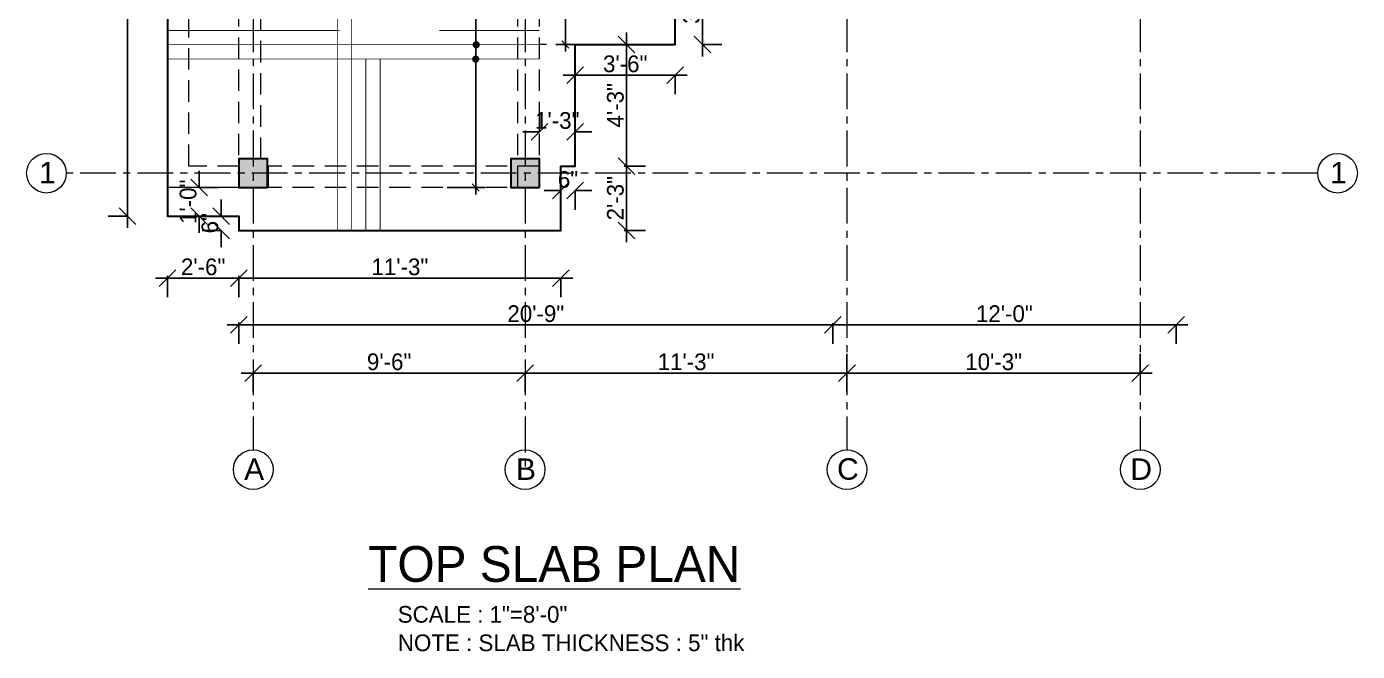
# Model space of a CAD drawing. Header units: inches. Extents: x 28835 to 36795, y -18828 to -9750.
# Drawn here: x 32116 to 32675, y -14895 to -14632 of the extents above; entities that cross this region are included whole.
import ezdxf

# ---------------------------------------------------------------- set-up
doc = ezdxf.new("R2010")
doc.units = ezdxf.units.IN
doc.header["$LTSCALE"] = 12
doc.header["$MEASUREMENT"] = 0
for name, pattern in [('CENTER', [2, 1.25, -0.25, 0.25, -0.25]), ('DASHED', [0.75, 0.5, -0.25]), ('DASHED2', [0.375, 0.25, -0.125])]:
    doc.linetypes.add(name, pattern=pattern)
for name, color, linetype, lineweight in [('Bars', 10, 'Continuous', 35), ('Centre Line', 253, 'CENTER', 9), ('colum', 250, 'Continuous', 30), ('dim', 85, 'Continuous', 9), ('dimention', 5, 'Continuous', 9), ('Ha2', 31, 'Continuous', 0), ('S tie beam', 140, 'DASHED', 18), ('Text', 7, 'Continuous', 5), ('Wall', 1, 'Continuous', 30), ('WIN', 140, 'Continuous', 15), ('window', 6, 'Continuous', 9)]:
    doc.layers.add(name, color=color, linetype=linetype, lineweight=lineweight)
doc.styles.add('KBS', font='GOTHIC.TTF')
doc.styles.add('Times', font='GOTHIC.TTF')
doc.dimstyles.new('D50', dxfattribs={"dimtxt": 5, "dimasz": 3, "dimexe": 4, "dimexo": 12, "dimgap": 1, "dimtad": 1, "dimdec": 0, "dimzin": 3, "dimdsep": 46, "dimlunit": 4, "dimtxsty": 'Times', "dimblk": 'OBLIQUE', "dimcen": 0, "dimdle": 3, "dimaunit": 1, "dimadec": 3, "dimazin": 0, "dimtfac": 1, "dimtdec": 0, "dimtix": 1, "dimtofl": 0, "dimtmove": 1, "dimatfit": 0, "dimldrblk": 'OBLIQUE', "dimfxl": 12, "dimfxlon": 1, "dimtolj": 1, "dimtzin": 0, "dimarcsym": 0})
doc.dimstyles.new('D75', dxfattribs={"dimtxt": 7, "dimasz": 7, "dimexe": 8, "dimexo": 24, "dimgap": 1, "dimtad": 1, "dimdec": 1, "dimzin": 3, "dimdsep": 46, "dimlunit": 4, "dimtxsty": 'Times', "dimblk": 'OBLIQUE', "dimcen": 0, "dimdle": 5, "dimaunit": 1, "dimadec": 3, "dimazin": 0, "dimtfac": 1, "dimtdec": 1, "dimtix": 1, "dimtofl": 0, "dimtmove": 1, "dimatfit": 0, "dimldrblk": 'OBLIQUE', "dimfxl": 1, "dimfxlon": 1, "dimtolj": 1, "dimtzin": 0, "dimarcsym": 0})

# ---------------------------------------------------------------- blocks, each defined once
blk = doc.blocks.new('_Oblique')
at = {"color": 0, "linetype": 'ByBlock', "lineweight": -2}
blk.add_line((-0.5, -0.5), (0.5, 0.5), dxfattribs=at)
blk = doc.blocks.new('*D1015')
at = {"layer": 'Defpoints', "color": 0, "ltscale": 12, "transparency": 16777216}
for p in [(32211.44, -14714.02), (32325.46, -14714.02), (32325.46, -14777.72)]:
    blk.add_point(p, dxfattribs=at)
at = {"layer": 'dimention', "color": 0, "lineweight": -2, "ltscale": 12, "transparency": 16777216}
for p, q in [((32206.44, -14777.72), (32330.46, -14777.72)), ((32211.44, -14777.59), (32211.44, -14785.72)), ((32325.46, -14777.59), (32325.46, -14785.72))]:
    blk.add_line(p, q, dxfattribs=at)
at = {"layer": 'dimention', "color": 0, "lineweight": -2, "ltscale": 12, "transparency": 16777216, "xscale": 7, "yscale": 7, "zscale": 7, "rotation": 180}
blk.add_blockref('_Oblique', (32211.44, -14777.72), dxfattribs=at)
at = {"layer": 'dimention', "color": 0, "lineweight": -2, "ltscale": 12, "transparency": 16777216, "xscale": 7, "yscale": 7, "zscale": 7}
blk.add_blockref('_Oblique', (32325.46, -14777.72), dxfattribs=at)
at = {"layer": 'dimention', "color": 0, "ltscale": 12, "transparency": 16777216, "insert": (32268.45, -14773.04), "char_height": 7, "attachment_point": 5, "style": 'Times'}
blk.add_mtext('\\A1;9\'-6"', dxfattribs=at)
blk = doc.blocks.new('*D1016')
at = {"layer": 'Defpoints', "color": 0, "ltscale": 12, "transparency": 16777216}
for p in [(32460.46, -14726.02), (32325.46, -14777.72), (32460.46, -14777.72)]:
    blk.add_point(p, dxfattribs=at)
at = {"layer": 'dimention', "color": 0, "lineweight": -2, "ltscale": 12, "transparency": 16777216}
for p, q in [((32320.46, -14777.72), (32465.46, -14777.72)), ((32325.46, -14777.72), (32325.46, -14785.72)), ((32460.46, -14777.59), (32460.46, -14785.72))]:
    blk.add_line(p, q, dxfattribs=at)
at = {"layer": 'dimention', "color": 0, "lineweight": -2, "ltscale": 12, "transparency": 16777216, "xscale": 7, "yscale": 7, "zscale": 7, "rotation": 180}
blk.add_blockref('_Oblique', (32325.46, -14777.72), dxfattribs=at)
at = {"layer": 'dimention', "color": 0, "lineweight": -2, "ltscale": 12, "transparency": 16777216, "xscale": 7, "yscale": 7, "zscale": 7}
blk.add_blockref('_Oblique', (32460.46, -14777.72), dxfattribs=at)
at = {"layer": 'dimention', "color": 0, "ltscale": 12, "transparency": 16777216, "insert": (32392.96, -14773.04), "char_height": 7, "attachment_point": 5, "style": 'Times'}
blk.add_mtext('\\A1;11\'-3"', dxfattribs=at)
blk = doc.blocks.new('*D1017')
at = {"layer": 'Defpoints', "color": 0, "ltscale": 12, "transparency": 16777216}
for p in [(32460.46, -14777.72), (32583.46, -14777.72), (32583.46, -14777.72)]:
    blk.add_point(p, dxfattribs=at)
at = {"layer": 'dimention', "color": 0, "lineweight": -2, "ltscale": 12, "transparency": 16777216}
for p, q in [((32460.46, -14777.72), (32460.46, -14769.72)), ((32583.46, -14777.72), (32583.46, -14769.72)), ((32455.46, -14777.72), (32588.46, -14777.72))]:
    blk.add_line(p, q, dxfattribs=at)
at = {"layer": 'dimention', "color": 0, "lineweight": -2, "ltscale": 12, "transparency": 16777216, "xscale": 7, "yscale": 7, "zscale": 7, "rotation": 180}
blk.add_blockref('_Oblique', (32460.46, -14777.72), dxfattribs=at)
at = {"layer": 'dimention', "color": 0, "lineweight": -2, "ltscale": 12, "transparency": 16777216, "xscale": 7, "yscale": 7, "zscale": 7}
blk.add_blockref('_Oblique', (32583.46, -14777.72), dxfattribs=at)
at = {"layer": 'dimention', "color": 0, "ltscale": 12, "transparency": 16777216, "insert": (32521.96, -14773.04), "char_height": 7, "attachment_point": 5, "style": 'Times'}
blk.add_mtext('\\A1;10\'-3"', dxfattribs=at)
blk = doc.blocks.new('*D1027')
at = {"layer": 'Defpoints', "color": 0, "ltscale": 12, "transparency": 16777216}
for p in [(32454.46, -14735.85), (32598.46, -14735.85), (32598.46, -14757.52)]:
    blk.add_point(p, dxfattribs=at)
at = {"layer": 'dimention', "color": 0, "lineweight": -2, "ltscale": 12, "transparency": 16777216}
for p, q in [((32449.46, -14757.52), (32603.46, -14757.52)), ((32454.46, -14757.52), (32454.46, -14765.52)), ((32598.46, -14757.52), (32598.46, -14765.52))]:
    blk.add_line(p, q, dxfattribs=at)
at = {"layer": 'dimention', "color": 0, "lineweight": -2, "ltscale": 12, "transparency": 16777216, "xscale": 7, "yscale": 7, "zscale": 7, "rotation": 180}
blk.add_blockref('_Oblique', (32454.46, -14757.52), dxfattribs=at)
at = {"layer": 'dimention', "color": 0, "lineweight": -2, "ltscale": 12, "transparency": 16777216, "xscale": 7, "yscale": 7, "zscale": 7}
blk.add_blockref('_Oblique', (32598.46, -14757.52), dxfattribs=at)
at = {"layer": 'dimention', "color": 0, "ltscale": 12, "transparency": 16777216, "insert": (32526.46, -14752.85), "char_height": 7, "attachment_point": 5, "style": 'Times'}
blk.add_mtext('\\A1;12\'-0"', dxfattribs=at)
blk = doc.blocks.new('*D1028')
at = {"layer": 'Defpoints', "color": 0, "ltscale": 12, "transparency": 16777216}
for p in [(32158.67, -14473.35), (32205.46, -14473.35), (32175.44, -14711.85)]:
    blk.add_point(p, dxfattribs=at)
at = {"layer": 'dimention', "color": 0, "lineweight": -2, "ltscale": 12, "transparency": 16777216}
for p, q in [((32158.67, -14716.85), (32158.67, -14468.35)), ((32159.67, -14473.35), (32150.67, -14473.35)), ((32158.67, -14711.85), (32150.67, -14711.85))]:
    blk.add_line(p, q, dxfattribs=at)
at = {"layer": 'dimention', "color": 0, "lineweight": -2, "ltscale": 12, "transparency": 16777216, "xscale": 7, "yscale": 7, "zscale": 7}
for p, rotation in [((32158.67, -14473.35), 90), ((32158.67, -14711.85), 270)]:
    blk.add_blockref('_Oblique', p, dxfattribs=dict(at, rotation=rotation))
at = {"layer": 'dimention', "color": 0, "ltscale": 12, "transparency": 16777216, "insert": (32149.33, -14592.6), "char_height": 7, "attachment_point": 5, "rotation": 90, "style": 'Times'}
blk.add_mtext('\\A1;19\'-10{\\H1.000000x;\\S1/2;}"', dxfattribs=at)
blk = doc.blocks.new('*D1032')
at = {"layer": 'Defpoints', "color": 0, "ltscale": 12, "transparency": 16777216}
for p in [(32205.46, -14711.85), (32454.46, -14732.85), (32454.46, -14757.52)]:
    blk.add_point(p, dxfattribs=at)
at = {"layer": 'dimention', "color": 0, "lineweight": -2, "ltscale": 12, "transparency": 16777216}
for p, q in [((32200.46, -14757.52), (32459.46, -14757.52)), ((32205.46, -14756.52), (32205.46, -14765.52)), ((32454.46, -14756.85), (32454.46, -14765.52))]:
    blk.add_line(p, q, dxfattribs=at)
at = {"layer": 'dimention', "color": 0, "lineweight": -2, "ltscale": 12, "transparency": 16777216, "xscale": 7, "yscale": 7, "zscale": 7, "rotation": 180}
blk.add_blockref('_Oblique', (32205.46, -14757.52), dxfattribs=at)
at = {"layer": 'dimention', "color": 0, "lineweight": -2, "ltscale": 12, "transparency": 16777216, "xscale": 7, "yscale": 7, "zscale": 7}
blk.add_blockref('_Oblique', (32454.46, -14757.52), dxfattribs=at)
at = {"layer": 'dimention', "color": 0, "ltscale": 12, "transparency": 16777216, "insert": (32329.96, -14752.85), "char_height": 7, "attachment_point": 5, "style": 'Times'}
blk.add_mtext('\\A1;20\'-9"', dxfattribs=at)
blk = doc.blocks.new('*D1035')
at = {"layer": 'Defpoints', "color": 0, "transparency": 16777216}
for p in [(32302.6, -14372.85), (32279.96, -14699.85), (32304.75, -14699.85)]:
    blk.add_point(p, dxfattribs=at)
at = {"layer": 'dim', "color": 0, "lineweight": -2, "transparency": 16777216}
for p, q in [((32304.74, -14369.85), (32304.75, -14702.85)), ((32304.74, -14372.85), (32308.74, -14372.85)), ((32292.75, -14699.85), (32308.75, -14699.85))]:
    blk.add_line(p, q, dxfattribs=at)
at = {"layer": 'dim', "color": 0, "lineweight": -2, "transparency": 16777216, "xscale": 3, "yscale": 3, "zscale": 3}
for p, rotation in [((32304.74, -14372.85), 90.00227789476928), ((32304.75, -14699.85), 270.0022778947692)]:
    blk.add_blockref('_Oblique', p, dxfattribs=dict(at, rotation=rotation))
at = {"layer": 'dim', "color": 0, "transparency": 16777216, "insert": (32308.71, -14565.19), "char_height": 5, "attachment_point": 5, "rotation": 270.0023, "style": 'Times'}
blk.add_mtext('\\A1;8%%C@6"C/C}', dxfattribs=at)
blk = doc.blocks.new('*D1040')
at = {"layer": 'Defpoints', "color": 0, "ltscale": 12, "transparency": 16777216}
for p in [(32175.44, -14699.85), (32175.44, -14711.85), (32188.83, -14711.85)]:
    blk.add_point(p, dxfattribs=at)
at = {"layer": 'dimention', "color": 0, "lineweight": -2, "ltscale": 12, "transparency": 16777216}
for p, q in [((32188.83, -14699.85), (32188.83, -14692.85)), ((32188.83, -14699.85), (32196.83, -14699.85)), ((32188.83, -14711.85), (32196.83, -14711.85)), ((32188.83, -14711.85), (32188.83, -14718.85))]:
    blk.add_line(p, q, dxfattribs=at)
at = {"layer": 'dimention', "color": 0, "lineweight": -2, "ltscale": 12, "transparency": 16777216, "xscale": 7, "yscale": 7, "zscale": 7}
for p, rotation in [((32188.83, -14699.85), 270), ((32188.83, -14711.85), 90)]:
    blk.add_blockref('_Oblique', p, dxfattribs=dict(at, rotation=rotation))
at = {"layer": 'dimention', "color": 0, "ltscale": 12, "transparency": 16777216, "insert": (32184.15, -14705.85), "char_height": 7, "attachment_point": 5, "rotation": 90, "style": 'Times'}
blk.add_mtext('\\A1;1\'-0"', dxfattribs=at)
blk = doc.blocks.new('*D898')
at = {"layer": 'Defpoints', "color": 0, "ltscale": 12, "transparency": 16777216}
for p in [(32331.46, -14543.85), (32342.34, -14543.85), (32367.46, -14639.85)]:
    blk.add_point(p, dxfattribs=at)
at = {"layer": 'dimention', "color": 0, "lineweight": -2, "ltscale": 12, "transparency": 16777216}
for p, q in [((32342.34, -14642.85), (32342.34, -14540.85)), ((32342.34, -14543.85), (32346.34, -14543.85)), ((32354.34, -14639.85), (32338.34, -14639.85))]:
    blk.add_line(p, q, dxfattribs=at)
at = {"layer": 'dimention', "color": 0, "lineweight": -2, "ltscale": 12, "transparency": 16777216, "xscale": 3, "yscale": 3, "zscale": 3}
for p, rotation in [((32342.34, -14543.85), 90), ((32342.34, -14639.85), 270)]:
    blk.add_blockref('_Oblique', p, dxfattribs=dict(at, rotation=rotation))
at = {"layer": 'dimention', "color": 0, "ltscale": 12, "transparency": 16777216, "insert": (32338.71, -14591.85), "char_height": 5, "attachment_point": 5, "rotation": 90, "style": 'Times'}
blk.add_mtext('\\A1;8\'-0"', dxfattribs=at)
blk = doc.blocks.new('*D919')
at = {"layer": 'Defpoints', "color": 0, "ltscale": 12, "transparency": 16777216}
for p in [(32340.46, -14690.85), (32368.01, -14690.85), (32340.46, -14717.85)]:
    blk.add_point(p, dxfattribs=at)
at = {"layer": 'dimention', "color": 0, "lineweight": -2, "ltscale": 12, "transparency": 16777216}
for p, q in [((32368.01, -14722.85), (32368.01, -14685.85)), ((32367.01, -14690.85), (32376.01, -14690.85)), ((32367.01, -14717.85), (32376.01, -14717.85))]:
    blk.add_line(p, q, dxfattribs=at)
at = {"layer": 'dimention', "color": 0, "lineweight": -2, "ltscale": 12, "transparency": 16777216, "xscale": 7, "yscale": 7, "zscale": 7}
for p, rotation in [((32368.01, -14690.85), 90), ((32368.01, -14717.85), 270)]:
    blk.add_blockref('_Oblique', p, dxfattribs=dict(at, rotation=rotation))
at = {"layer": 'dimention', "color": 0, "ltscale": 12, "transparency": 16777216, "insert": (32363.34, -14704.35), "char_height": 7, "attachment_point": 5, "rotation": 90, "style": 'Times'}
blk.add_mtext('\\A1;2\'-3"', dxfattribs=at)
blk = doc.blocks.new('*D920')
at = {"layer": 'Defpoints', "color": 0, "ltscale": 12, "transparency": 16777216}
for p in [(32340.46, -14690.85), (32346.46, -14690.85), (32346.46, -14701.18)]:
    blk.add_point(p, dxfattribs=at)
at = {"layer": 'dimention', "color": 0, "lineweight": -2, "ltscale": 12, "transparency": 16777216}
for p, q in [((32340.46, -14701.18), (32333.46, -14701.18)), ((32340.46, -14701.18), (32340.46, -14709.18)), ((32346.46, -14701.18), (32346.46, -14709.18)), ((32346.46, -14701.18), (32353.46, -14701.18))]:
    blk.add_line(p, q, dxfattribs=at)
at = {"layer": 'dimention', "color": 0, "lineweight": -2, "ltscale": 12, "transparency": 16777216, "xscale": 7, "yscale": 7, "zscale": 7}
blk.add_blockref('_Oblique', (32340.46, -14701.18), dxfattribs=at)
at = {"layer": 'dimention', "color": 0, "lineweight": -2, "ltscale": 12, "transparency": 16777216, "xscale": 7, "yscale": 7, "zscale": 7, "rotation": 180}
blk.add_blockref('_Oblique', (32346.46, -14701.18), dxfattribs=at)
at = {"layer": 'dimention', "color": 0, "ltscale": 12, "transparency": 16777216, "insert": (32343.46, -14696.51), "char_height": 7, "attachment_point": 5, "style": 'Times'}
blk.add_mtext('\\A1;6"', dxfattribs=at)
blk = doc.blocks.new('*D921')
at = {"layer": 'Defpoints', "color": 0, "ltscale": 12, "transparency": 16777216}
for p in [(32346.46, -14676.47), (32331.46, -14687.85), (32346.46, -14687.85)]:
    blk.add_point(p, dxfattribs=at)
at = {"layer": 'dimention', "color": 0, "lineweight": -2, "ltscale": 12, "transparency": 16777216}
for p, q in [((32331.46, -14676.47), (32331.46, -14668.47)), ((32346.46, -14676.47), (32346.46, -14668.47)), ((32331.46, -14676.47), (32324.46, -14676.47)), ((32346.46, -14676.47), (32353.46, -14676.47))]:
    blk.add_line(p, q, dxfattribs=at)
at = {"layer": 'dimention', "color": 0, "lineweight": -2, "ltscale": 12, "transparency": 16777216, "xscale": 7, "yscale": 7, "zscale": 7}
blk.add_blockref('_Oblique', (32331.46, -14676.47), dxfattribs=at)
at = {"layer": 'dimention', "color": 0, "lineweight": -2, "ltscale": 12, "transparency": 16777216, "xscale": 7, "yscale": 7, "zscale": 7, "rotation": 180}
blk.add_blockref('_Oblique', (32346.46, -14676.47), dxfattribs=at)
at = {"layer": 'dimention', "color": 0, "ltscale": 12, "transparency": 16777216, "insert": (32338.96, -14671.79), "char_height": 7, "attachment_point": 5, "style": 'Times'}
blk.add_mtext('\\A1;1\'-3"', dxfattribs=at)
blk = doc.blocks.new('*D922')
at = {"layer": 'Defpoints', "color": 0, "ltscale": 12, "transparency": 16777216}
for p in [(32346.46, -14639.85), (32388.46, -14639.85), (32388.46, -14652.68)]:
    blk.add_point(p, dxfattribs=at)
at = {"layer": 'dimention', "color": 0, "lineweight": -2, "ltscale": 12, "transparency": 16777216}
for p, q in [((32341.46, -14652.68), (32393.46, -14652.68)), ((32346.46, -14652.68), (32346.46, -14660.68)), ((32388.46, -14652.68), (32388.46, -14660.68))]:
    blk.add_line(p, q, dxfattribs=at)
at = {"layer": 'dimention', "color": 0, "lineweight": -2, "ltscale": 12, "transparency": 16777216, "xscale": 7, "yscale": 7, "zscale": 7, "rotation": 180}
blk.add_blockref('_Oblique', (32346.46, -14652.68), dxfattribs=at)
at = {"layer": 'dimention', "color": 0, "lineweight": -2, "ltscale": 12, "transparency": 16777216, "xscale": 7, "yscale": 7, "zscale": 7}
blk.add_blockref('_Oblique', (32388.46, -14652.68), dxfattribs=at)
at = {"layer": 'dimention', "color": 0, "ltscale": 12, "transparency": 16777216, "insert": (32367.46, -14648), "char_height": 7, "attachment_point": 5, "style": 'Times'}
blk.add_mtext('\\A1;3\'-6"', dxfattribs=at)
blk = doc.blocks.new('*D923')
at = {"layer": 'Defpoints', "color": 0, "ltscale": 12, "transparency": 16777216}
for p in [(32346.46, -14639.85), (32346.46, -14690.85), (32368.01, -14690.85)]:
    blk.add_point(p, dxfattribs=at)
at = {"layer": 'dimention', "color": 0, "lineweight": -2, "ltscale": 12, "transparency": 16777216}
for p, q in [((32368.01, -14634.85), (32368.01, -14695.85)), ((32368.01, -14639.85), (32376.01, -14639.85)), ((32368.01, -14690.85), (32376.01, -14690.85))]:
    blk.add_line(p, q, dxfattribs=at)
at = {"layer": 'dimention', "color": 0, "lineweight": -2, "ltscale": 12, "transparency": 16777216, "xscale": 7, "yscale": 7, "zscale": 7}
for p, rotation in [((32368.01, -14639.85), 90), ((32368.01, -14690.85), 270)]:
    blk.add_blockref('_Oblique', p, dxfattribs=dict(at, rotation=rotation))
at = {"layer": 'dimention', "color": 0, "ltscale": 12, "transparency": 16777216, "insert": (32363.34, -14665.35), "char_height": 7, "attachment_point": 5, "rotation": 90, "style": 'Times'}
blk.add_mtext('\\A1;4\'-3"', dxfattribs=at)
blk = doc.blocks.new('*D924')
at = {"layer": 'Defpoints', "color": 0, "ltscale": 12, "transparency": 16777216}
for p in [(32388.46, -14603.85), (32388.46, -14639.85), (32399.92, -14639.85)]:
    blk.add_point(p, dxfattribs=at)
at = {"layer": 'dimention', "color": 0, "lineweight": -2, "ltscale": 12, "transparency": 16777216}
for p, q in [((32399.92, -14598.85), (32399.92, -14644.85)), ((32399.92, -14603.85), (32407.92, -14603.85)), ((32399.92, -14639.85), (32407.92, -14639.85))]:
    blk.add_line(p, q, dxfattribs=at)
at = {"layer": 'dimention', "color": 0, "lineweight": -2, "ltscale": 12, "transparency": 16777216, "xscale": 7, "yscale": 7, "zscale": 7}
for p, rotation in [((32399.92, -14603.85), 90), ((32399.92, -14639.85), 270)]:
    blk.add_blockref('_Oblique', p, dxfattribs=dict(at, rotation=rotation))
at = {"layer": 'dimention', "color": 0, "ltscale": 12, "transparency": 16777216, "insert": (32395.24, -14621.85), "char_height": 7, "attachment_point": 5, "rotation": 90, "style": 'Times'}
blk.add_mtext('\\A1;3\'-0"', dxfattribs=at)
blk = doc.blocks.new('*D927')
at = {"layer": 'Defpoints', "color": 0, "ltscale": 12, "transparency": 16777216}
for p in [(32175.44, -14708.22), (32205.44, -14708.22), (32175.44, -14737.87)]:
    blk.add_point(p, dxfattribs=at)
at = {"layer": 'dimention', "color": 0, "lineweight": -2, "ltscale": 12, "transparency": 16777216}
for p, q in [((32210.44, -14737.87), (32170.44, -14737.87)), ((32175.44, -14736.87), (32175.44, -14745.87)), ((32205.44, -14736.87), (32205.44, -14745.87))]:
    blk.add_line(p, q, dxfattribs=at)
at = {"layer": 'dimention', "color": 0, "lineweight": -2, "ltscale": 12, "transparency": 16777216, "xscale": 7, "yscale": 7, "zscale": 7, "rotation": 180}
blk.add_blockref('_Oblique', (32175.44, -14737.87), dxfattribs=at)
at = {"layer": 'dimention', "color": 0, "lineweight": -2, "ltscale": 12, "transparency": 16777216, "xscale": 7, "yscale": 7, "zscale": 7}
blk.add_blockref('_Oblique', (32205.44, -14737.87), dxfattribs=at)
at = {"layer": 'dimention', "color": 0, "ltscale": 12, "transparency": 16777216, "insert": (32190.44, -14733.2), "char_height": 7, "attachment_point": 5, "style": 'Times'}
blk.add_mtext('\\A1;2\'-6"', dxfattribs=at)
blk = doc.blocks.new('*D928')
at = {"layer": 'Defpoints', "color": 0, "ltscale": 12, "transparency": 16777216}
for p in [(32205.44, -14711.85), (32340.46, -14714.22), (32340.46, -14737.87)]:
    blk.add_point(p, dxfattribs=at)
at = {"layer": 'dimention', "color": 0, "lineweight": -2, "ltscale": 12, "transparency": 16777216}
for p, q in [((32200.44, -14737.87), (32345.46, -14737.87)), ((32205.44, -14736.87), (32205.44, -14745.87)), ((32340.46, -14737.87), (32340.46, -14745.87))]:
    blk.add_line(p, q, dxfattribs=at)
at = {"layer": 'dimention', "color": 0, "lineweight": -2, "ltscale": 12, "transparency": 16777216, "xscale": 7, "yscale": 7, "zscale": 7, "rotation": 180}
blk.add_blockref('_Oblique', (32205.44, -14737.87), dxfattribs=at)
at = {"layer": 'dimention', "color": 0, "lineweight": -2, "ltscale": 12, "transparency": 16777216, "xscale": 7, "yscale": 7, "zscale": 7}
blk.add_blockref('_Oblique', (32340.46, -14737.87), dxfattribs=at)
at = {"layer": 'dimention', "color": 0, "ltscale": 12, "transparency": 16777216, "insert": (32272.95, -14733.2), "char_height": 7, "attachment_point": 5, "style": 'Times'}
blk.add_mtext('\\A1;11\'-3"', dxfattribs=at)
blk = doc.blocks.new('*D1044')
at = {"layer": 'Defpoints', "color": 0, "ltscale": 12, "transparency": 16777216}
for p in [(32205.44, -14711.85), (32197.99, -14717.85), (32205.44, -14717.85)]:
    blk.add_point(p, dxfattribs=at)
at = {"layer": 'dimention', "color": 0, "lineweight": -2, "ltscale": 12, "transparency": 16777216}
for p, q in [((32197.99, -14711.85), (32197.99, -14704.85)), ((32197.99, -14711.85), (32189.99, -14711.85)), ((32197.99, -14717.85), (32189.99, -14717.85)), ((32197.99, -14717.85), (32197.99, -14724.85))]:
    blk.add_line(p, q, dxfattribs=at)
at = {"layer": 'dimention', "color": 0, "lineweight": -2, "ltscale": 12, "transparency": 16777216, "xscale": 7, "yscale": 7, "zscale": 7}
for p, rotation in [((32197.99, -14711.85), 270), ((32197.99, -14717.85), 90)]:
    blk.add_blockref('_Oblique', p, dxfattribs=dict(at, rotation=rotation))
at = {"layer": 'dimention', "color": 0, "ltscale": 12, "transparency": 16777216, "insert": (32193.31, -14714.85), "char_height": 7, "attachment_point": 5, "rotation": 90, "style": 'Times'}
blk.add_mtext('\\A1;6"', dxfattribs=at)

msp = doc.modelspace()

# ---------------------------------------------------------------- hatches: boundary and pattern name
at = {"layer": 'Ha2'}
for points in [[(32217.46, -14699.85), (32217.46, -14687.85), (32205.46, -14687.85), (32205.46, -14699.85)], [(32331.46, -14699.85), (32331.46, -14687.85), (32319.46, -14687.85), (32319.46, -14699.85)]]:
    msp.add_hatch(color=256, dxfattribs=at).paths.add_polyline_path(points)

# ---------------------------------------------------------------- linework, layer by layer
at = {"layer": 'Bars', "ltscale": 3, "const_width": 0.3}
for points in [[(32246.67, -14354.85), (32246.67, -14717.85)], [(32252.67, -14354.85), (32252.67, -14717.85)], [(32175.44, -14639.97), (32325.46, -14639.97)], [(32325.46, -14639.97), (32331.46, -14639.97)], [(32175.44, -14645.97), (32325.46, -14645.97)], [(32325.46, -14645.97), (32331.46, -14645.97)]]:
    msp.add_lwpolyline(points, dxfattribs=at)
at = {"layer": 'Bars', "linetype": 'DASHED2', "ltscale": 2, "const_width": 0.3}
for points in [[(32175.44, -14633.97), (32247.56, -14633.97)], [(32289.46, -14633.97), (32325.46, -14633.97)], [(32325.46, -14633.97), (32331.46, -14633.97)], [(32258.67, -14717.85), (32258.67, -14645.97)], [(32264.67, -14717.85), (32264.67, -14645.97)]]:
    msp.add_lwpolyline(points, dxfattribs=at)
at = {"layer": 'Centre Line'}
for p, q in [((32211.46, -14292), (32211.46, -14809.95)), ((32325.46, -14292), (32325.46, -14818.95)), ((32460.46, -14292), (32460.46, -14809.95)), ((32583.46, -14292), (32583.46, -14809.95)), ((32657.87, -14693.85), (32133.04, -14693.85))]:
    msp.add_line(p, q, dxfattribs=at)
at = {"layer": 'colum'}
for points in [[(32217.46, -14699.85), (32217.46, -14687.85), (32205.46, -14687.85), (32205.46, -14699.85)], [(32331.46, -14699.85), (32331.46, -14687.85), (32319.46, -14687.85), (32319.46, -14699.85)]]:
    msp.add_lwpolyline(points, close=True, dxfattribs=at)
at = {"layer": 'dim', "ltscale": 5, "const_width": 1.5}
for points in [[(32304.22, -14639.95, -1), (32305.72, -14640, -1)], [(32304, -14645.94, -1), (32305.5, -14646, -1)]]:
    msp.add_lwpolyline(points, format="xyb", close=True, dxfattribs=at)
at = {"layer": 'S tie beam', "ltscale": 1.5}
for p, q in [((32331.46, -14699.85), (32331.46, -14354.85)), ((32205.46, -14699.85), (32205.46, -14372.85)), ((32388.46, -14639.85), (32388.46, -14542.35)), ((32388.46, -14639.85), (32331.46, -14639.85)), ((32331.46, -14699.85), (32175.44, -14699.85))]:
    msp.add_line(p, q, dxfattribs=at)
for points in [[(32214.46, -14354.85), (32214.46, -14687.85)], [(32322.46, -14699.85), (32322.46, -14354.85)], [(32205.46, -14699.85), (32175.44, -14699.85), (32175.44, -14473.35), (32214.46, -14473.35)], [(32205.46, -14690.85), (32184.44, -14690.85), (32184.44, -14482.35), (32214.46, -14482.35)], [(32331.46, -14690.85), (32217.46, -14690.85)]]:
    msp.add_lwpolyline(points, dxfattribs=at)
at = {"layer": 'Wall', "ltscale": 12}
msp.add_line((32217.54, -14690.85), (32217.54, -14699.85), dxfattribs=at)
msp.add_lwpolyline([(32175.44, -14473.35), (32175.44, -14711.85), (32205.44, -14711.85), (32205.44, -14717.85), (32340.46, -14717.85), (32340.46, -14690.85), (32346.46, -14690.85), (32346.46, -14639.85), (32388.46, -14639.85), (32388.46, -14603.85)], dxfattribs=at)
at = {"layer": 'WIN'}
for p, q in [((32217.54, -14692.51, 0), (32217.54, -14692.51, 0)), ((32217.54, -14692.51, 0), (32217.54, -14692.51, 0)), ((32319.46, -14690.5, 0), (32319.46, -14690.5, 0)), ((32319.46, -14692.5, 0), (32319.46, -14692.5, 0)), ((32319.46, -14692.5, 0), (32319.46, -14692.5, 0))]:
    msp.add_line(p, q, dxfattribs=at)
at = {"layer": 'window', "linetype": 'Continuous', "ltscale": 25}
for centre in [(32124.72, -14693.85), (32666.19, -14693.85), (32211.46, -14818.27), (32325.46, -14818.27), (32460.46, -14818.27), (32583.46, -14818.27)]:
    msp.add_circle(centre, 8.32, dxfattribs=at)

# ---------------------------------------------------------------- texts
at = {"layer": 'Text', "ltscale": 0.6, "insert": (32259.66, -14850.35), "char_height": 15, "width": 374.4946, "attachment_point": 1, "style": 'KBS'}
msp.add_mtext('{\\LTOP SLAB PLAN}', dxfattribs=at)
at = {"layer": 'Text', "ltscale": 0.3, "char_height": 7, "style": 'KBS'}
for s, insert, width, attachment_point in [('SCALE : 1"=8\'-0"', (32343.18, -14875.49), 137.6484, 3), ('NOTE : SLAB THICKNESS : 5" thk\\P^I^I^I', (32272.1, -14887.44), 284.0664, 1)]:
    msp.add_mtext(s, dxfattribs=dict(at, insert=insert, width=width, attachment_point=attachment_point))
at = {"layer": 'window', "linetype": 'Continuous', "ltscale": 25, "char_height": 9, "width": 0.0000117, "attachment_point": 5, "rotation": 359.9776}
for s, insert in [('{\\fArial|b0|i0|c0|p34;1}', (32125.1, -14693.64)), ('{\\fArial|b0|i0|c0|p34;1}', (32666.57, -14693.64)), ('{\\fArial|b0|i0|c0|p34;A}', (32211.84, -14818.06)), ('{\\fArial|b0|i0|c0|p34;B}', (32325.84, -14818.06)), ('{\\fArial|b0|i0|c0|p34;C}', (32460.84, -14818.06)), ('{\\fArial|b0|i0|c0|p34;D}', (32583.84, -14818.06))]:
    msp.add_mtext(s, dxfattribs=dict(at, insert=insert))

# ---------------------------------------------------------------- dimensions: what is measured, and where the dimension line sits
at = {"layer": 'dim'}
dim = msp.add_linear_dim(base=(32304.75, -14699.85), p1=(32302.6, -14372.85), p2=(32279.96, -14699.85), angle=270.0023, text='8%%C@6"C/C}', dimstyle='D50', dxfattribs=at)
dim.commit()
dim.dimension.update_dxf_attribs({"geometry": '*D1035', "text_midpoint": (32304.75, -14565.19), "dimtype": 160})
at = {"layer": 'dimention', "ltscale": 12}
for base, p1, p2, dimstyle, picture, middle in [((32158.67, -14473.35), (32175.44, -14711.85), (32205.46, -14473.35), 'D75', '*D1028', (32149.33, -14592.6)), ((32342.34, -14543.85), (32367.46, -14639.85), (32331.46, -14543.85), 'D50', '*D898', (32338.71, -14591.85)), ((32399.92, -14639.85), (32388.46, -14603.85), (32388.46, -14639.85), 'D75', '*D924', (32395.24, -14621.85)), ((32368.01, -14690.85), (32346.46, -14639.85), (32346.46, -14690.85), 'D75', '*D923', (32363.34, -14665.35)), ((32368.01, -14690.85), (32340.46, -14717.85), (32340.46, -14690.85), 'D75', '*D919', (32363.34, -14704.35)), ((32188.83, -14711.85), (32175.44, -14699.85), (32175.44, -14711.85), 'D75', '*D1040', (32184.15, -14705.85)), ((32197.99, -14717.85), (32205.44, -14711.85), (32205.44, -14717.85), 'D75', '*D1044', (32193.31, -14714.85))]:
    dim = msp.add_linear_dim(base=base, p1=p1, p2=p2, angle=90, dimstyle=dimstyle, dxfattribs=at)
    dim.commit()
    dim.dimension.update_dxf_attribs({"geometry": picture, "text_midpoint": middle})
for base, p1, p2, picture, middle in [((32388.46, -14652.68), (32346.46, -14639.85), (32388.46, -14639.85), '*D922', (32367.46, -14648)), ((32346.46, -14676.47), (32331.46, -14687.85), (32346.46, -14687.85), '*D921', (32338.96, -14671.79)), ((32346.46, -14701.18), (32340.46, -14690.85), (32346.46, -14690.85), '*D920', (32343.46, -14696.51)), ((32175.44, -14737.87), (32205.44, -14708.22), (32175.44, -14708.22), '*D927', (32190.44, -14733.2)), ((32340.46, -14737.87), (32205.44, -14711.85), (32340.46, -14714.22), '*D928', (32272.95, -14733.2)), ((32454.46, -14757.52), (32205.46, -14711.85), (32454.46, -14732.85), '*D1032', (32329.96, -14752.85)), ((32598.46, -14757.52), (32454.46, -14735.85), (32598.46, -14735.85), '*D1027', (32526.46, -14752.85))]:
    dim = msp.add_linear_dim(base=base, p1=p1, p2=p2, dimstyle='D75', dxfattribs=at)
    dim.commit()
    dim.dimension.update_dxf_attribs({"geometry": picture, "text_midpoint": middle})
for base, p1, p2, picture, middle in [((32325.46, -14777.72), (32211.44, -14714.02), (32325.46, -14714.02), '*D1015', (32268.45, -14773.04)), ((32460.46, -14777.72), (32325.46, -14777.72), (32460.46, -14726.02), '*D1016', (32392.96, -14773.04)), ((32583.46, -14777.72), (32460.46, -14777.72), (32583.46, -14777.72), '*D1017', (32521.96, -14773.04))]:
    dim = msp.add_linear_dim(base=base, p1=p1, p2=p2, dimstyle='D75', override={"dimfxl": 0.125}, dxfattribs=at)
    dim.commit()
    dim.dimension.update_dxf_attribs({"geometry": picture, "text_midpoint": middle})

doc.saveas('drawing.dxf')
